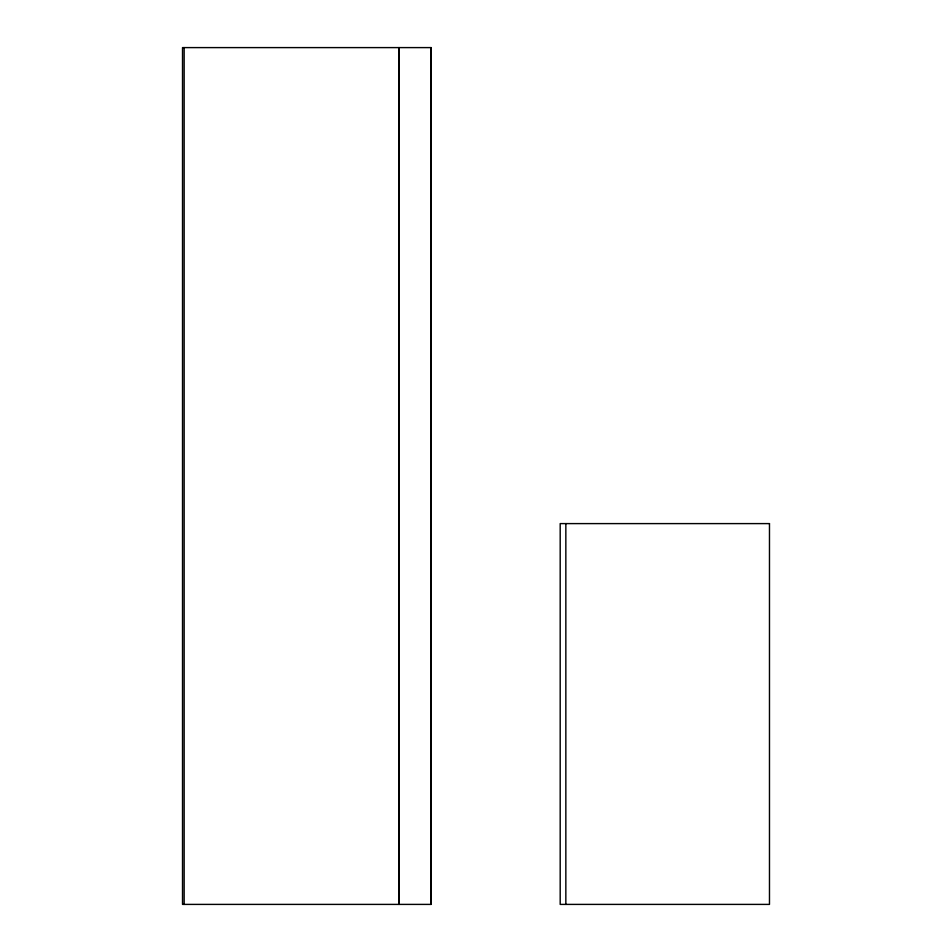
<?xml version="1.0" encoding="UTF-8"?>
<svg xmlns="http://www.w3.org/2000/svg" width="952" height="952" viewBox="0 0 952 952"><rect width="100%" height="100%" fill="white"/><g stroke="black" fill="none" stroke-linecap="round" stroke-linejoin="round"><path stroke-width="1.43" d="M565.845 523.6L565.845 904.4M430.78 47.6L430.78 904.4M399.245 47.6L399.245 904.4M398.793 47.6L398.793 904.4M184.153 47.6L184.153 904.4M431.22 47.6L182.522 47.6L182.522 904.4L431.22 904.4L431.22 47.6M769.478 523.6L560.192 523.6L560.192 904.4L769.478 904.4L769.478 523.6"/></g></svg>
